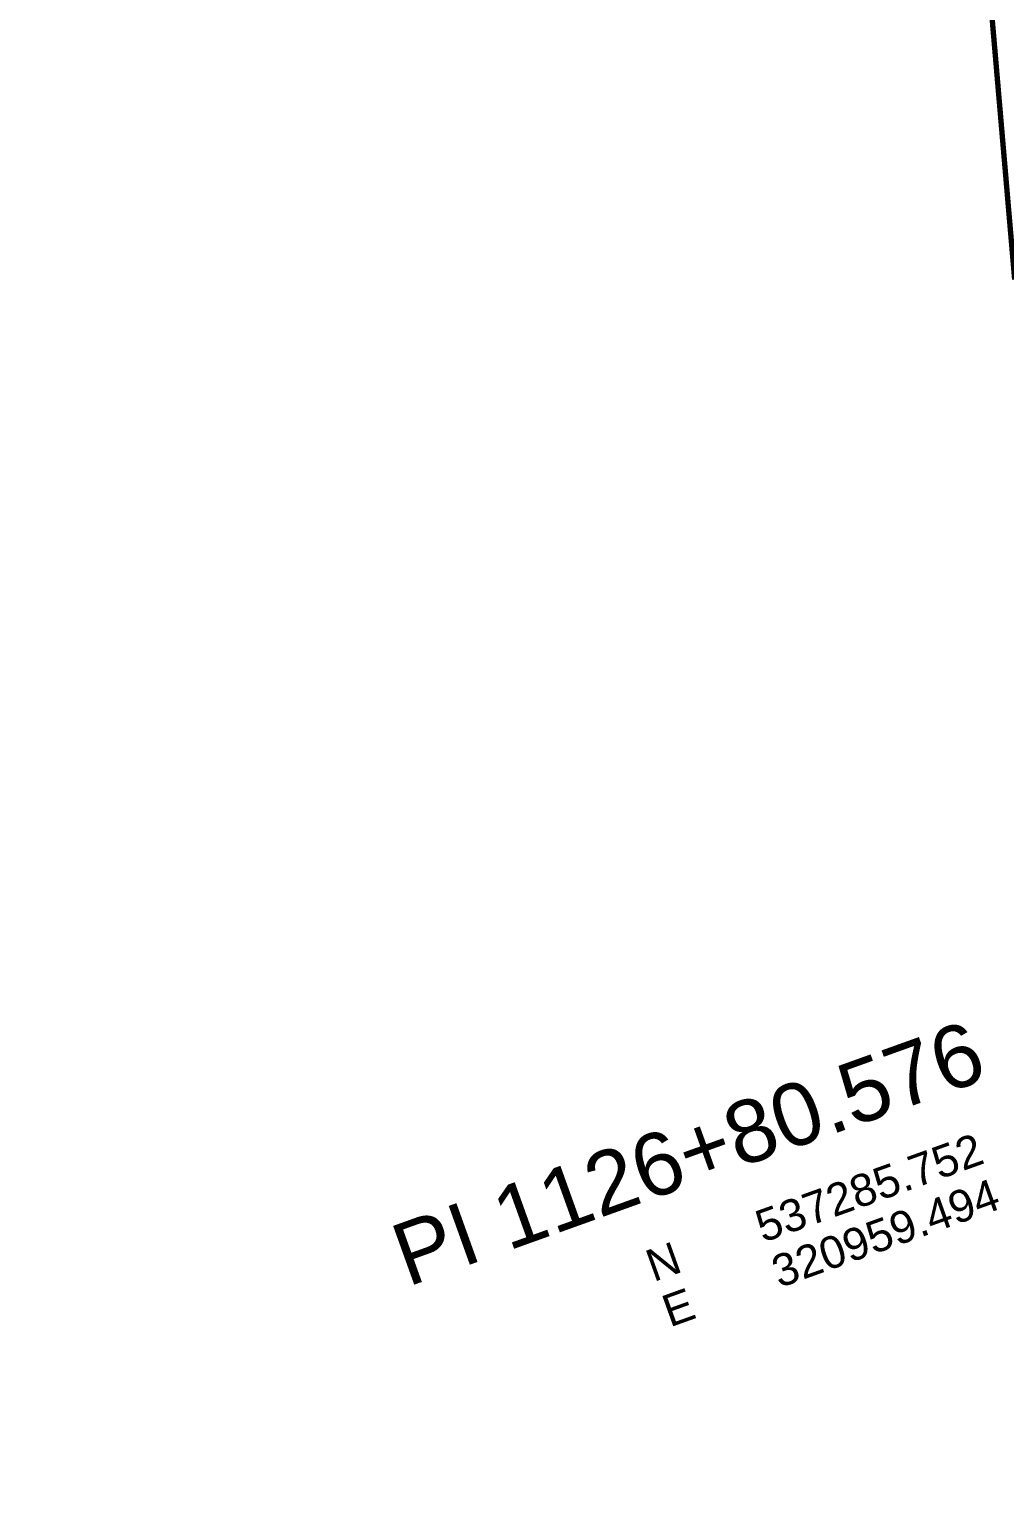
# Model space of a CAD drawing. Extents: x 320145 to 321236, y 534817 to 538266.
# Drawn here: x 320871.9 to 320926.6, y 537248.5 to 537330.6 of the extents above; entities that cross this region are included whole.
import ezdxf
from ezdxf.enums import TextEntityAlignment as Align

# ---------------------------------------------------------------- set-up
doc = ezdxf.new("R2010")
doc.units = 0
doc.linetypes.add('LOT-RW', pattern=[55, 5, -5, 30, -5, 5, -5])
doc.layers.get('0').update_dxf_attribs({"linetype": 'CONTINUOUS'})
doc.layers.add('C-ALGN-L1000Q1-ANNO @ 1', color=1, linetype='CONTINUOUS')
doc.layers.add('C-ALGN-L1000Q1-TEXT', color=2, linetype='CONTINUOUS', lineweight=35)
doc.layers.add('C-RWAY-BNDY', color=4, linetype='LOT-RW', lineweight=70)
doc.styles.add('Arial', font='arial.ttf')
doc.styles.add('CurveData', font='arial.ttf')

# ---------------------------------------------------------------- blocks, each defined once
blk = doc.blocks.new('curve_data_ne')
at = {"color": 0, "linetype": 'Continuous', "lineweight": -2, "transparency": 16777216, "style": 'CurveData'}
for s, p in [('N', (0, 0)), ('E', (0, -1.5))]:
    blk.add_text(s, height=1, dxfattribs=at).set_placement(p)
for tag, p in [('NORTHING', (11, 0)), ('EASTING', (11, -1.5))]:
    blk.add_attdef(tag, text='', height=1, dxfattribs=at).set_placement(p, align=Align.RIGHT)

msp = doc.modelspace()

# ---------------------------------------------------------------- linework, layer by layer
at = {"layer": 'C-RWAY-BNDY', "flags": 128}
msp.add_lwpolyline([(320160.752, 534832.423), (320213.371, 534885.537), (320246.036, 534959.85), (320237.377, 534997.63), (320239.581, 535049.522), (320258.539, 535093.36), (320317.29, 535153.756), (320384.821, 535240.74), (320371.983, 535250.571), (320414.594, 535304.376), (320428.237, 535312.06), (320446.931, 535366.116), (320444.972, 535538.236), (320426.975, 535569.523), (320436.834, 535581.881), (320437.882, 535644.321), (320457.594, 535689.587), (320512.329, 535743.929), (320599.234, 535763.627), (320657.976, 535808.528), (320696.751, 535867.08), (320682.198, 535961.901), (320659.099, 536001.356), (320653.128, 536029.077), (320674.093, 536049.572), (320673.877, 536107.16), (320661.515, 536145.091), (320709.584, 536165.251), (320698.539, 536257.646), (320742.398, 536230.818), (320818.727, 536234.582), (320900.437, 536252.856, 0.214946), (320931.864, 536276.938), (320946.563, 536330.855), (320974.274, 536395.101), (320981.54, 536452.463), (320951.955, 536502.429), (320924.194, 536498.611), (320898.74, 536679.028), (320918.423, 536715.847), (320926.138, 536753.611), (320967.732, 536750.928), (320974.561, 536849.487), (320990.792, 536866.011), (321002.401, 536906.487), (321001.742, 536957.608), (320961.59, 536999.363), (320998.155, 537011.332), (320982.711, 537082.984), (320992.47, 537169.889), (320977.315, 537212.366), (320965.519, 537219.182), (320966.625, 537232.262), (320936.283, 537276.711), (320927.708, 537310.159), (320920.221, 537396.871), (320886.759, 537542.047)], format="xyb", dxfattribs=at)

# ---------------------------------------------------------------- block references
at = {"layer": 'C-ALGN-L1000Q1-ANNO @ 1', "xscale": 1.8, "yscale": 1.8, "zscale": 1.8, "rotation": 19.75967424193372}
msp.add_blockref('curve_data_ne', (320906.912, 537260.44), dxfattribs=at).add_auto_attribs({'NORTHING': '537285.752', 'EASTING': '320959.494'})

# ---------------------------------------------------------------- texts
at = {"layer": 'C-ALGN-L1000Q1-TEXT', "style": 'Arial'}
msp.add_text('PI 1126+80.576', height=3.5, rotation=19.75967, dxfattribs=at).set_placement((320925.161, 537273.53), align=Align.MIDDLE_RIGHT)

doc.saveas('drawing.dxf')
